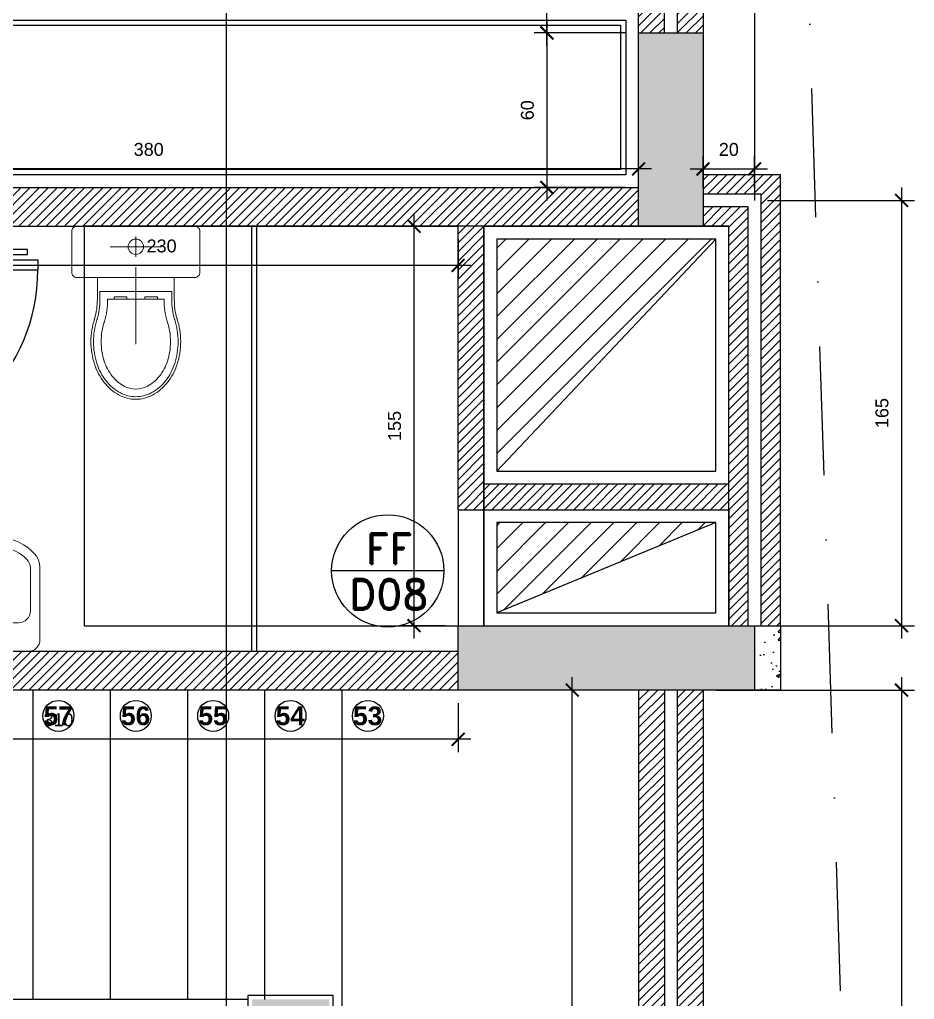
# Model space of a CAD drawing. Header units: centimetres. Extents: x 96271 to 179142, y 9855 to 112216.
# Drawn here: x 140221.5 to 140568.5, y 61750.3 to 62130.5 of the extents above; entities that cross this region are included whole.
import ezdxf
from ezdxf.enums import TextEntityAlignment as Align

# ---------------------------------------------------------------- set-up
doc = ezdxf.new("R2010")
doc.units = ezdxf.units.CM
doc.header["$LTSCALE"] = 100
doc.header["$MEASUREMENT"] = 0
doc.header["$PDSIZE"] = 0.2
doc.linetypes.add('DASHDOT', pattern=[1, 0.5, -0.25, 0, -0.25])
doc.linetypes.add('HIDDEN', pattern=[0.375, 0.25, -0.125])
doc.layers.get('0').update_dxf_attribs({"linetype": 'CONTINUOUS'})
doc.layers.get('DEFPOINTS').update_dxf_attribs({"linetype": 'CONTINUOUS'})
for name, color, linetype in [('1-door', 7, 'CONTINUOUS'), ('A-Dim CMU', 2, 'CONTINUOUS'), ('A-DOOR-ANOT', 111, 'CONTINUOUS'), ('A-Furn-Free', 32, 'CONTINUOUS'), ('A-Patt-CMU', 8, 'CONTINUOUS'), ('A-Patt-Strcr', 8, 'CONTINUOUS'), ('A-PLASTER', 51, 'CONTINUOUS'), ('A-Sanitary fixt', 143, 'CONTINUOUS'), ('A-Setback', 3, 'DASHDOT'), ('A-Shaft', 31, 'CONTINUOUS'), ('A-Slab limit', 53, 'CONTINUOUS'), ('A-STAIRS', 51, 'CONTINUOUS'), ('A-Wall-Full', 5, 'CONTINUOUS'), ('A-Wall-Prht', 2, 'CONTINUOUS'), ('A-Wall-Strctr', 6, 'CONTINUOUS'), ('HANDLES', 2, 'CONTINUOUS'), ('plan-stair steps nbr', 224, 'CONTINUOUS'), ('S-Limit-Formwork', 42, 'CONTINUOUS')]:
    doc.layers.add(name, color=color, linetype=linetype)
doc.layers.add('A-Sect-Iden', color=191, linetype='CONTINUOUS', lineweight=25)
doc.layers.add('sanitaires', color=150, linetype='CONTINUOUS', lineweight=0)
doc.styles.add('ARIAL', font='arialbd.ttf')
doc.styles.add('ROMAND', font='romand.shx', dxfattribs={"height": 10})
doc.styles.get("Standard").update_dxf_attribs({"font": 'arial.ttf'})
doc.dimstyles.new('1-50', dxfattribs={"dimtxt": 11.25, "dimasz": 5, "dimexe": 5, "dimexo": 5, "dimgap": 5, "dimtad": 1, "dimdec": 1, "dimrnd": 0.5, "dimzin": 12, "dimdsep": 46, "dimtxsty": 'Standard', "dimblk": 'ARCHTICK', "dimcen": 0.09, "dimdle": 5, "dimadec": 0, "dimazin": 3, "dimtfac": 1, "dimtdec": 1, "dimtix": 1, "dimtofl": 0, "dimtmove": 1, "dimatfit": 3, "dimfxl": 5, "dimtolj": 1, "dimtzin": 0, "dimarcsym": 0})
pattern_1 = [(225, (149663.1543, 69378.0145), (1.76776695, -1.76776695), [])]

# ---------------------------------------------------------------- blocks, each defined once
blk = doc.blocks.new('SIEGE')
at = {"layer": 'sanitaires'}
for p, q in [((0.08, -0.1), (0.08, 0.1)), ((0.04, 0), (0.12, 0)), ((0.16, 0), (0.46, 0))]:
    blk.add_line(p, q, dxfattribs=at)
for points in [[(0, -0.23), (0, 0.23, -0.414214), (0.02, 0.25), (0.18, 0.25, -0.414214), (0.2, 0.23), (0.2, -0.23, -0.414214), (0.18, -0.25), (0.02, -0.25, -0.414214)], [(0.255, 0.14), (0.2858, 0.14, 0.070503), (0.3623, 0.1508, -0.002744), (0.3646, 0.1516, -0.078075), (0.45, 0.165, -0.078075), (0.5354, 0.1516, -0.087567), (0.603, 0.1159, -0.105488), (0.65, 0.0599, -0.122953), (0.665, 0, -0.122953), (0.65, -0.0599, -0.105488), (0.603, -0.1159, -0.087567), (0.5354, -0.1516, -0.078075), (0.45, -0.165, -0.078075), (0.3646, -0.1516, -0.002744), (0.3623, -0.1508, 0.070503), (0.2858, -0.14), (0.255, -0.14)], [(0.285, 0.11), (0.2858, 0.11, 0.071649), (0.3719, 0.1224, -0.002744), (0.3738, 0.123, -0.078075), (0.45, 0.135, -0.078075), (0.5262, 0.123, -0.087567), (0.5845, 0.0922, -0.105488), (0.6236, 0.0458, -0.122953), (0.635, 0, -0.122953), (0.6236, -0.0458, -0.105488), (0.5845, -0.0922, -0.087567), (0.5262, -0.123, -0.078075), (0.45, -0.135, -0.078075), (0.3738, -0.123, -0.002744), (0.3719, -0.1224, 0.071649), (0.2858, -0.11), (0.285, -0.11)]]:
    blk.add_lwpolyline(points, format="xyb", close=True, dxfattribs=at)
blk.add_lwpolyline([(0.2, 0.15), (0.2858, 0.15, 0.070055), (0.3592, 0.1603, -0.002744), (0.3616, 0.1611, -0.078075), (0.45, 0.175, -0.078075), (0.5384, 0.1611, -0.087567), (0.6091, 0.1237, -0.105488), (0.6589, 0.0646, -0.122953), (0.675, 0, -0.122953), (0.6589, -0.0646, -0.105488), (0.6091, -0.1237, -0.087567), (0.5384, -0.1611, -0.078075), (0.45, -0.175, -0.078075), (0.3616, -0.1611, -0.002744), (0.3592, -0.1603, 0.070055), (0.2858, -0.15), (0.2, -0.15)], format="xyb", dxfattribs=at)
for points in [[(0.285, 0.085), (0.275, 0.085), (0.275, 0.035), (0.285, 0.035)], [(0.285, -0.085), (0.275, -0.085), (0.275, -0.035), (0.285, -0.035)]]:
    blk.add_lwpolyline(points, dxfattribs=at)
blk.add_circle((0.08, 0), 0.03, dxfattribs=at)
blk = doc.blocks.new('A$C16793335')
at = {"layer": 'sanitaires'}
for p, q in [((-22.93, 1.35), (23.44, 1.35)), ((-27.57, -3.29), (-27.57, -31.39)), ((1.98, -20.99), (3.67, -3.74)), ((28.07, -3.29), (28.07, -31.39)), ((-1.48, -20.99), (-3.07, -4.27)), ((-2.55, -9.78), (-19.22, -9.78)), ((19.73, -9.78), (3.08, -9.78)), ((-23.86, -14.41), (-23.86, -31.39)), ((24.36, -14.41), (24.36, -31.39))]:
    blk.add_line(p, q, dxfattribs=at)
for centre, radius in [((-9.02, -3.42), 3.02), ((0.25, -2.33), 0.741), ((9.53, -3.42), 3.02)]:
    blk.add_circle(centre, radius, dxfattribs=at)
for centre, radius, start, end in [((-22.93, -3.29), 4.64, 90, 180), ((0.25, -3.42), 3.43, 354.035, 194.3631), ((23.44, -3.29), 4.64, 0, 90), ((-19.22, -14.41), 4.64, 90, 180), ((19.73, -14.41), 4.64, 0, 90)]:
    blk.add_arc(centre, radius, start, end, dxfattribs=at)
at = {"layer": 'sanitaires', "extrusion": (0, 0, -1)}
blk.add_ellipse((0.25, -31.39), major_axis=(-27.82, 0), ratio=0.489262, start_param=3.141593, end_param=6.283185, dxfattribs=at)
at = {"layer": 'sanitaires'}
blk.add_open_spline([(24.36, -31.39), (24.36, -32.25), (24.02, -33.26), (21.65, -35.79), (19.64, -37.16), (11.04, -40.78), (1.94, -41.89), (-12.47, -40.12), (-18.08, -38.01), (-23.21, -34), (-23.86, -32.51), (-23.86, -31.39)], degree=3, knots=[0, 0, 0, 0, 0.429762, 0.429762, 0.859523, 0.859523, 1.816754, 1.816754, 2.581686, 2.581686, 3.141593, 3.141593, 3.141593, 3.141593], dxfattribs=at)
blk = doc.blocks.new('_ArchTick')
at = {"color": 0, "linetype": 'ByBlock', "const_width": 0.15}
blk.add_lwpolyline([(-0.5, -0.5), (0.5, 0.5)], dxfattribs=at)
blk = doc.blocks.new('*D746')
at = {"layer": 'A-Dim CMU', "color": 0, "lineweight": -2, "transparency": 16777216}
for p, q in [((140426.01, 62120.33), (140426.01, 62185.33)), ((140456.56, 62180.33), (140421.01, 62180.33)), ((140456.56, 62125.33), (140421.01, 62125.33))]:
    blk.add_line(p, q, dxfattribs=at)
at = {"layer": 'DEFPOINTS', "color": 0, "transparency": 16777216}
for p in [(140426.01, 62180.33), (140461.56, 62180.33), (140461.56, 62125.33)]:
    blk.add_point(p, dxfattribs=at)
at = {"layer": 'A-Dim CMU', "color": 0, "lineweight": -2, "transparency": 16777216, "xscale": 5, "yscale": 5, "zscale": 5}
for p, rotation in [((140426.01, 62180.33), 90), ((140426.01, 62125.33), 270)]:
    blk.add_blockref('_ArchTick', p, dxfattribs=dict(at, rotation=rotation))
at = {"layer": 'A-Dim CMU', "color": 0, "transparency": 16777216, "insert": (140418.46, 62152.83), "char_height": 5, "attachment_point": 5, "rotation": 90}
blk.add_mtext('\\A1;55', dxfattribs=at)
blk = doc.blocks.new('*D747')
at = {"layer": 'A-Dim CMU', "color": 0, "lineweight": -2, "transparency": 16777216}
for p, q in [((140426.01, 62130.33), (140426.01, 62060.33)), ((140456.56, 62125.33), (140421.01, 62125.33)), ((140456.56, 62065.33), (140421.01, 62065.33))]:
    blk.add_line(p, q, dxfattribs=at)
at = {"layer": 'DEFPOINTS', "color": 0, "transparency": 16777216}
for p in [(140461.56, 62125.33), (140426.01, 62065.33), (140461.56, 62065.33)]:
    blk.add_point(p, dxfattribs=at)
at = {"layer": 'A-Dim CMU', "color": 0, "lineweight": -2, "transparency": 16777216, "xscale": 5, "yscale": 5, "zscale": 5}
for p, rotation in [((140426.01, 62125.33), 90), ((140426.01, 62065.33), 270)]:
    blk.add_blockref('_ArchTick', p, dxfattribs=dict(at, rotation=rotation))
at = {"layer": 'A-Dim CMU', "color": 0, "transparency": 16777216, "insert": (140418.45, 62095.33), "char_height": 5, "attachment_point": 5, "rotation": 90}
blk.add_mtext('\\A1;60', dxfattribs=at)
blk = doc.blocks.new('*D749')
at = {"layer": 'A-Dim CMU', "color": 0, "lineweight": -2, "transparency": 16777216}
for p, q in [((140081.56, 62070.33), (140081.56, 62077.55)), ((140461.56, 62070.33), (140461.56, 62077.55)), ((140466.56, 62072.55), (140076.56, 62072.55))]:
    blk.add_line(p, q, dxfattribs=at)
at = {"layer": 'DEFPOINTS', "color": 0, "transparency": 16777216}
for p in [(140081.56, 62072.55), (140081.56, 62065.33), (140461.56, 62065.33)]:
    blk.add_point(p, dxfattribs=at)
at = {"layer": 'A-Dim CMU', "color": 0, "lineweight": -2, "transparency": 16777216, "xscale": 5, "yscale": 5, "zscale": 5}
for p, rotation in [((140081.56, 62072.55), 180.0000000001043), ((140461.56, 62072.55), 1.042366193360067e-10)]:
    blk.add_blockref('_ArchTick', p, dxfattribs=dict(at, rotation=rotation))
at = {"layer": 'A-Dim CMU', "color": 0, "transparency": 16777216, "insert": (140271.56, 62080.1), "char_height": 5, "attachment_point": 5}
blk.add_mtext('\\A1;380', dxfattribs=at)
blk = doc.blocks.new('*D754')
at = {"layer": 'A-Dim CMU', "color": 0, "lineweight": -2, "transparency": 16777216}
for p, q in [((140161.56, 62045.33), (140161.56, 62030.09)), ((140391.56, 62045.33), (140391.56, 62030.09)), ((140396.56, 62035.09), (140156.56, 62035.09))]:
    blk.add_line(p, q, dxfattribs=at)
at = {"layer": 'DEFPOINTS', "color": 0, "transparency": 16777216}
for p in [(140161.56, 62050.33), (140391.56, 62050.33), (140161.56, 62035.09)]:
    blk.add_point(p, dxfattribs=at)
at = {"layer": 'A-Dim CMU', "color": 0, "lineweight": -2, "transparency": 16777216, "xscale": 5, "yscale": 5, "zscale": 5, "rotation": 180}
blk.add_blockref('_ArchTick', (140161.56, 62035.09), dxfattribs=at)
at = {"layer": 'A-Dim CMU', "color": 0, "lineweight": -2, "transparency": 16777216, "xscale": 5, "yscale": 5, "zscale": 5}
blk.add_blockref('_ArchTick', (140391.56, 62035.09), dxfattribs=at)
at = {"layer": 'A-Dim CMU', "color": 0, "transparency": 16777216, "insert": (140276.56, 62042.64), "char_height": 5, "attachment_point": 5}
blk.add_mtext('\\A1;230', dxfattribs=at)
blk = doc.blocks.new('*D759')
at = {"layer": 'A-Dim CMU', "color": 0, "lineweight": -2, "transparency": 16777216}
for p, q in [((140374.48, 61890.33), (140374.48, 62055.33)), ((140386.56, 62050.33), (140369.48, 62050.33)), ((140386.56, 61895.33), (140369.48, 61895.33))]:
    blk.add_line(p, q, dxfattribs=at)
at = {"layer": 'DEFPOINTS', "color": 0, "transparency": 16777216}
for p in [(140374.48, 62050.33), (140391.56, 62050.33), (140391.56, 61895.33)]:
    blk.add_point(p, dxfattribs=at)
at = {"layer": 'A-Dim CMU', "color": 0, "lineweight": -2, "transparency": 16777216, "xscale": 5, "yscale": 5, "zscale": 5}
for p, rotation in [((140374.48, 62050.33), 90), ((140374.48, 61895.33), 270)]:
    blk.add_blockref('_ArchTick', p, dxfattribs=dict(at, rotation=rotation))
at = {"layer": 'A-Dim CMU', "color": 0, "transparency": 16777216, "insert": (140366.93, 61972.83), "char_height": 5, "attachment_point": 5, "rotation": 90}
blk.add_mtext('\\A1;155', dxfattribs=at)
blk = doc.blocks.new('*D760')
at = {"layer": 'A-Dim CMU', "color": 0, "lineweight": -2, "transparency": 16777216}
for p, q in [((140486.56, 62065.33), (140486.56, 62077.55)), ((140506.56, 62065.33), (140506.56, 62077.55)), ((140481.56, 62072.55), (140511.56, 62072.55))]:
    blk.add_line(p, q, dxfattribs=at)
at = {"layer": 'DEFPOINTS', "color": 0, "transparency": 16777216}
for p in [(140506.56, 62072.55), (140486.56, 62060.33), (140506.56, 62060.33)]:
    blk.add_point(p, dxfattribs=at)
at = {"layer": 'A-Dim CMU', "color": 0, "lineweight": -2, "transparency": 16777216, "xscale": 5, "yscale": 5, "zscale": 5, "rotation": 180}
blk.add_blockref('_ArchTick', (140486.56, 62072.55), dxfattribs=at)
at = {"layer": 'A-Dim CMU', "color": 0, "lineweight": -2, "transparency": 16777216, "xscale": 5, "yscale": 5, "zscale": 5}
blk.add_blockref('_ArchTick', (140506.56, 62072.55), dxfattribs=at)
at = {"layer": 'A-Dim CMU', "color": 0, "transparency": 16777216, "insert": (140496.56, 62080.1), "char_height": 5, "attachment_point": 5}
blk.add_mtext('\\A1;20', dxfattribs=at)
blk = doc.blocks.new('*D761')
at = {"layer": 'A-Dim CMU', "color": 0, "lineweight": -2, "transparency": 16777216}
for p, q in [((140563.54, 62065.33), (140563.54, 61890.33)), ((140511.56, 62060.33), (140568.54, 62060.33)), ((140511.56, 61895.33), (140568.54, 61895.33))]:
    blk.add_line(p, q, dxfattribs=at)
at = {"layer": 'DEFPOINTS', "color": 0, "transparency": 16777216}
for p in [(140506.56, 62060.33), (140506.56, 61895.33), (140563.54, 61895.33)]:
    blk.add_point(p, dxfattribs=at)
at = {"layer": 'A-Dim CMU', "color": 0, "lineweight": -2, "transparency": 16777216, "xscale": 5, "yscale": 5, "zscale": 5}
for p, rotation in [((140563.54, 62060.33), 90), ((140563.54, 61895.33), 270)]:
    blk.add_blockref('_ArchTick', p, dxfattribs=dict(at, rotation=rotation))
at = {"layer": 'A-Dim CMU', "color": 0, "transparency": 16777216, "insert": (140555.99, 61977.83), "char_height": 5, "attachment_point": 5, "rotation": 90}
blk.add_mtext('\\A1;165', dxfattribs=at)
blk = doc.blocks.new('*D762')
at = {"layer": 'A-Dim CMU', "color": 0, "lineweight": -2, "transparency": 16777216}
for p, q in [((140563.54, 61875.33), (140563.54, 61420.33)), ((140491.56, 61870.33), (140568.54, 61870.33)), ((140491.56, 61425.33), (140568.54, 61425.33))]:
    blk.add_line(p, q, dxfattribs=at)
at = {"layer": 'DEFPOINTS', "color": 0, "transparency": 16777216}
for p in [(140486.56, 61870.33), (140486.56, 61425.33), (140563.54, 61425.33)]:
    blk.add_point(p, dxfattribs=at)
at = {"layer": 'A-Dim CMU', "color": 0, "lineweight": -2, "transparency": 16777216, "xscale": 5, "yscale": 5, "zscale": 5}
for p, rotation in [((140563.54, 61870.33), 90), ((140563.54, 61425.33), 270)]:
    blk.add_blockref('_ArchTick', p, dxfattribs=dict(at, rotation=rotation))
at = {"layer": 'A-Dim CMU', "color": 0, "transparency": 16777216, "insert": (140556, 61647.83), "char_height": 5, "attachment_point": 5, "rotation": 90}
blk.add_mtext('\\A1;445', dxfattribs=at)
blk = doc.blocks.new('*D765')
at = {"layer": 'A-Dim CMU', "color": 0, "lineweight": -2, "transparency": 16777216}
for p, q in [((140435.81, 61445.33), (140435.81, 61875.33)), ((140456.56, 61870.33), (140430.81, 61870.33)), ((140456.56, 61450.33), (140430.81, 61450.33))]:
    blk.add_line(p, q, dxfattribs=at)
at = {"layer": 'DEFPOINTS', "color": 0, "transparency": 16777216}
for p in [(140435.81, 61870.33), (140461.56, 61870.33), (140461.56, 61450.33)]:
    blk.add_point(p, dxfattribs=at)
at = {"layer": 'A-Dim CMU', "color": 0, "lineweight": -2, "transparency": 16777216, "xscale": 5, "yscale": 5, "zscale": 5}
for p, rotation in [((140435.81, 61870.33), 90), ((140435.81, 61450.33), 270)]:
    blk.add_blockref('_ArchTick', p, dxfattribs=dict(at, rotation=rotation))
at = {"layer": 'A-Dim CMU', "color": 0, "transparency": 16777216, "insert": (140428.26, 61660.33), "char_height": 5, "attachment_point": 5, "rotation": 90}
blk.add_mtext('\\A1;420', dxfattribs=at)
blk = doc.blocks.new('*D808')
at = {"layer": 'A-Dim CMU', "color": 0, "lineweight": -2, "transparency": 16777216}
for p, q in [((140081.56, 61865.33), (140081.56, 61846.26)), ((140391.56, 61865.33), (140391.56, 61846.26)), ((140396.56, 61851.26), (140076.56, 61851.26))]:
    blk.add_line(p, q, dxfattribs=at)
at = {"layer": 'DEFPOINTS', "color": 0, "transparency": 16777216}
for p in [(140081.56, 61870.33), (140391.56, 61870.33), (140081.56, 61851.26)]:
    blk.add_point(p, dxfattribs=at)
at = {"layer": 'A-Dim CMU', "color": 0, "lineweight": -2, "transparency": 16777216, "xscale": 5, "yscale": 5, "zscale": 5, "rotation": 180}
blk.add_blockref('_ArchTick', (140081.56, 61851.26), dxfattribs=at)
at = {"layer": 'A-Dim CMU', "color": 0, "lineweight": -2, "transparency": 16777216, "xscale": 5, "yscale": 5, "zscale": 5}
blk.add_blockref('_ArchTick', (140391.56, 61851.26), dxfattribs=at)
at = {"layer": 'A-Dim CMU', "color": 0, "transparency": 16777216, "insert": (140236.56, 61858.81), "char_height": 5, "attachment_point": 5}
blk.add_mtext('\\A1;310', dxfattribs=at)
blk = doc.blocks.new('DOOR NO')
blk.add_line((1261.3, 534), (661.3, 534))
blk.add_circle((961.3, 534), 300)
at = {"style": 'ROMAND'}
for tag, p in [('LEVEL', (968.9, 572.3)), ('DOOR', (966, 327.2))]:
    blk.add_attdef(tag, text='', height=162, dxfattribs=at).set_placement(p, align=Align.CENTER)
blk = doc.blocks.new('Dl70-12')
at = {"color": 1}
for p, q in [((0.3, 8.1), (0.7, 8.1)), ((0.3, 1.1), (0.3, 8.1)), ((0.7, 8.1), (0.7, 1.1)), ((0, -0.1), (0, 1.1)), ((0, 1.1), (0.3, 1.1)), ((0.3, 1.1), (0.3, 0.7)), ((0.7, 1.1), (0.3, 1.1)), ((7.7, 1.1), (7.7, 0.7)), ((8, 1.1), (7.7, 1.1)), ((8, -0.1), (8, 1.1)), ((0.3, 0.7), (0.5, 0.7)), ((0.5, 0.7), (0.5, -0.1)), ((7.5, 0.7), (7.5, -0.1)), ((7.7, 0.7), (7.5, 0.7)), ((0.5, -0.1), (0, -0.1)), ((7.5, -0.1), (8, -0.1))]:
    blk.add_line(p, q, dxfattribs=at)
at = {"color": 7}
blk.add_arc((0.7, 1.1), 7, 0, 90, dxfattribs=at)
at = {"layer": 'HANDLES'}
blk.add_lwpolyline([(0.1, 7.7), (-0.1, 7.7), (-0.1, 6.5), (0.1, 6.5), (0.1, 7.7)], dxfattribs=at)

msp = doc.modelspace()

# ---------------------------------------------------------------- hatches: boundary and pattern name
at = {"layer": 'A-Patt-CMU'}
h = msp.add_hatch(dxfattribs=at)
h.set_pattern_fill('ANSI31', color=256, scale=20, angle=180)
h.set_pattern_definition(pattern_1)
h.paths.add_polyline_path([(139761.559, 61580.329), (139736.559, 61580.329), (139736.559, 61405.329), (139761.559, 61405.329), (139761.559, 61435.329), (139961.559, 61435.329), (139961.559, 61445.329), (139751.559, 61445.329), (139751.559, 61415.329), (139746.559, 61415.329), (139746.559, 61570.329), (139751.559, 61570.329), (139751.559, 61450.329), (139961.559, 61450.329), (139961.559, 61460.329), (139761.559, 61460.329)])
h.paths.add_polyline_path([(139986.559, 62050.329), (139976.559, 62050.329), (139976.559, 61895.329), (139986.559, 61895.329)])
h.paths.add_polyline_path([(139971.559, 62050.329), (139961.559, 62050.329), (139961.559, 61895.329), (139971.559, 61895.329)])
h.paths.add_polyline_path([(139991.559, 61870.329), (139991.559, 61880.329), (139986.559, 61880.329), (139986.559, 61870.329)])
h.paths.add_polyline_path([(140081.559, 61885.329), (140081.559, 61870.329), (140391.559, 61870.329), (140391.559, 61885.329), (140161.559, 61885.329), (140161.559, 61960.329), (140146.559, 61960.329), (140146.559, 61885.329)])
h.paths.add_polyline_path([(139971.559, 62125.329), (139971.559, 62180.329), (139961.559, 62180.329), (139961.559, 62125.329)])
h.paths.add_polyline_path([(139976.559, 62180.329), (139976.559, 62125.329), (139986.559, 62125.329), (139986.559, 62180.329)])
h.paths.add_polyline_path([(140476.559, 62180.329), (140476.559, 62125.329), (140486.559, 62125.329), (140486.559, 62180.329)])
h.paths.add_polyline_path([(140471.559, 62125.329), (140471.559, 62180.329), (140461.559, 62180.329), (140461.559, 62125.329)])
h.paths.add_polyline_path([(140221.559, 61440.329), (140471.559, 61440.329), (140471.559, 61870.329), (140461.559, 61870.329), (140461.559, 61450.329), (140221.559, 61450.329)], flags=17)
h.paths.add_polyline_path([(140476.559, 61435.329), (140221.559, 61435.329), (140221.559, 61285.329), (140161.559, 61285.329), (140161.559, 61275.329), (140231.559, 61275.329), (140231.559, 61425.329), (140486.559, 61425.329), (140486.559, 61870.329), (140476.559, 61870.329)])
h.paths.add_polyline_path([(140504.059, 62057.829), (140486.559, 62057.829), (140486.559, 62050.329), (140496.559, 62050.329), (140496.559, 61950.329), (140401.559, 61950.329), (140401.559, 62050.329), (140461.559, 62050.329), (140461.559, 62065.329), (140081.559, 62065.329), (140081.559, 62050.329), (140146.559, 62050.329), (140146.559, 62040.329), (140161.559, 62040.329), (140161.559, 62050.329), (140391.559, 62050.329), (140391.559, 61940.329), (140496.559, 61940.329), (140496.559, 61895.329), (140504.059, 61895.329)])
h.paths.add_polyline_path([(139751.559, 62050.329), (139751.559, 61850.329), (139761.559, 61850.329), (139761.559, 62050.329)])
h.paths.add_polyline_path([(139746.559, 61850.329), (139746.559, 62050.329), (139736.559, 62050.329), (139736.559, 61850.329)])
h.paths.add_polyline_path([(138884.059, 61750.329), (138884.059, 61852.829), (139436.559, 61852.829), (139436.559, 61860.329), (138876.559, 61860.329), (138876.559, 61750.329)])
h.paths.add_polyline_path([(138889.059, 61847.829), (138889.059, 61750.329), (138896.559, 61750.329), (138896.559, 61840.329), (138936.559, 61840.329), (139421.559, 61840.329), (139436.559, 61840.329), (139436.559, 61847.829)], flags=17)
h.paths.add_polyline_path([(139676.559, 61190.329), (139736.559, 61190.329), (139736.559, 61200.329), (139676.559, 61200.329)])
h.paths.add_polyline_path([(139736.559, 61185.329), (139676.559, 61185.329), (139676.559, 61175.329), (139736.559, 61175.329)])
h.paths.add_polyline_path([(139476.559, 61185.329), (139246.559, 61185.329), (139246.559, 61175.329), (139476.559, 61175.329)])
h.paths.add_polyline_path([(139246.559, 61190.329), (139476.559, 61190.329), (139476.559, 61200.329), (139426.559, 61200.329), (139426.559, 61265.329), (139411.559, 61265.329), (139411.559, 61200.329), (139246.559, 61200.329)])
h.paths.add_polyline_path([(139086.559, 61185.329), (138936.559, 61185.329), (138936.559, 61175.329), (139086.559, 61175.329)])
h.paths.add_polyline_path([(138936.559, 61190.329), (139086.559, 61190.329), (139086.559, 61200.329), (138936.559, 61200.329)])
h.paths.add_polyline_path([(139439.059, 62282.829), (139439.059, 62235.329), (139446.559, 62235.329), (139446.559, 62275.329), (139486.559, 62275.329), (139486.559, 62235.329), (139494.059, 62235.329), (139494.059, 62282.829)], flags=17)
h.paths.add_polyline_path([(139434.059, 62235.329), (139434.059, 62287.829), (139499.059, 62287.829), (139499.059, 62235.329), (139506.559, 62235.329), (139506.559, 62295.329), (139426.559, 62295.329), (139426.559, 62235.329)])
h.paths.add_polyline_path([(139164.059, 62282.829), (139164.059, 62235.329), (139171.559, 62235.329), (139171.559, 62275.329), (139211.559, 62275.329), (139211.559, 62235.329), (139219.059, 62235.329), (139219.059, 62282.829)], flags=17)
h.paths.add_polyline_path([(139159.059, 62235.329), (139159.059, 62287.829), (139224.059, 62287.829), (139224.059, 62235.329), (139231.559, 62235.329), (139231.559, 62295.329), (139151.559, 62295.329), (139151.559, 62235.329)])
h.paths.add_polyline_path([(138949.059, 62287.829), (138949.059, 62235.329), (138956.559, 62235.329), (138956.559, 62295.329), (138876.559, 62295.329), (138876.559, 62180.329), (138884.059, 62180.329), (138884.059, 62287.829)])
h.paths.add_polyline_path([(138944.059, 62235.329), (138944.059, 62282.829), (138889.059, 62282.829), (138889.059, 62180.329), (138896.559, 62180.329), (138896.559, 62275.329), (138936.559, 62275.329), (138936.559, 62235.329)], flags=17)
h.paths.add_polyline_path([(139751.559, 62285.329), (139751.559, 62200.329), (139761.559, 62200.329), (139761.559, 62295.329), (139681.559, 62295.329), (139681.559, 62235.329), (139691.559, 62235.329), (139691.559, 62285.329)])
h.paths.add_polyline_path([(139746.559, 62200.329), (139746.559, 62280.329), (139696.559, 62280.329), (139696.559, 62235.329), (139706.559, 62235.329), (139706.559, 62270.329), (139736.559, 62270.329), (139736.559, 62200.329)], flags=17)
h.paths.add_polyline_path([(139136.559, 61200.329), (139136.559, 61190.329), (139196.559, 61190.329), (139196.559, 61200.329)])
h.paths.add_polyline_path([(139136.559, 61185.329), (139136.559, 61175.329), (139196.559, 61175.329), (139196.559, 61185.329)])
h.paths.add_polyline_path([(138884.059, 61570.329), (138884.059, 61670.329), (138876.559, 61670.329), (138876.559, 61570.329)])
h.paths.add_polyline_path([(138896.559, 61570.329), (138896.559, 61670.329), (138889.059, 61670.329), (138889.059, 61570.329)])
h.paths.add_polyline_path([(139046.559, 61440.329), (139031.559, 61440.329), (139031.559, 61355.329), (139159.059, 61355.329), (139159.059, 61200.329), (139174.059, 61200.329), (139174.059, 61355.329), (139411.559, 61355.329), (139411.559, 61345.329), (139426.559, 61345.329), (139426.559, 61370.329), (139341.559, 61370.329), (139341.559, 61735.329), (139736.559, 61735.329), (139736.559, 61750.329), (139326.559, 61750.329), (139326.559, 61370.329), (139046.559, 61370.329)])
h = msp.add_hatch(dxfattribs=at)
h.set_pattern_fill('ANSI31', color=256, scale=20, angle=180)
h.set_pattern_definition(pattern_1)
h.paths.add_polyline_path([(140516.559, 62070.329), (140506.559, 62070.329), (140506.559, 62062.829), (140509.059, 62062.829), (140509.059, 61895.329), (140516.559, 61895.329)])
h.paths.add_polyline_path([(140506.559, 62070.329), (140486.559, 62070.329), (140486.559, 62062.829), (140506.559, 62062.829)])
at = {"layer": 'A-Patt-Strcr'}
h = msp.add_hatch(dxfattribs=at)
h.set_pattern_fill('AR-CONC', color=256, scale=2)
h.set_pattern_definition([(50, (149598.393, 77124.047), (14.345204, -1.255043), [1.5, -16.5]), (355, (149598.393, 77124.047), (-2.775027, 15.043843), [1.2, -13.2]), (100.451444, (149599.589, 77123.942), (11.570177, 13.7888), [1.274804, -14.022842]), (46.1842, (149598.393, 77128.047), (21.344827, -3.310386), [2.25, -24.75]), (96.63564, (149600.172, 77127.77), (18.69324, 19.482372), [1.912207, -21.034275]), (351.18416, (149598.393, 77128.047), (18.69324, 19.482372), [1.8, -19.8]), (21, (149600.393, 77127.047), (11.938141, -8.052378), [1.5, -16.5]), (326, (149600.393, 77127.047), (4.866307, 14.503001), [1.2, -13.2]), (71.451445, (149601.388, 77126.376), (16.804448, 6.450623), [1.274804, -14.022842]), (37.5, (149598.393, 77124.047), (0.2431971, 6.6578771), [0, -13.04, 0, -13.4, 0, -13.25]), (7.5, (149598.393, 77124.047), (5.2613907, 7.8882342), [0, -7.64, 0, -12.74, 0, -5.05]), (327.5, (149593.933, 77124.047), (10.6764487, -0.4510974), [0, -5, 0, -15.6, 0, -20.7]), (317.5, (149591.933, 77124.047), (11.6637234, 2.0020996), [0, -6.5, 0, -10.36, 0, -14.7])])
h.paths.add_polyline_path([(140486.559, 62390.329), (140461.559, 62390.329), (140461.559, 62350.329), (140486.559, 62350.329)])
h.paths.add_polyline_path([(139986.559, 62390.329), (139961.559, 62390.329), (139961.559, 62350.329), (139986.559, 62350.329)])
h.paths.add_polyline_path([(139986.559, 62125.329), (139961.559, 62125.329), (139961.559, 62050.329), (139986.559, 62050.329)])
h.paths.add_polyline_path([(140486.559, 62125.329), (140461.559, 62125.329), (140461.559, 62050.329), (140486.559, 62050.329)])
h.paths.add_polyline_path([(140506.559, 61895.329), (140391.559, 61895.329), (140391.559, 61870.329), (140506.559, 61870.329)])
h.paths.add_polyline_path([(139986.559, 61895.329), (139961.559, 61895.329), (139961.559, 61670.329), (139986.559, 61670.329)])
h.paths.add_polyline_path([(139761.559, 62200.329), (139736.559, 62200.329), (139736.559, 62050.329), (139761.559, 62050.329)])
h.paths.add_polyline_path([(138936.559, 62180.329), (138876.559, 62180.329), (138876.559, 62100.329), (138936.559, 62100.329)])
h.paths.add_polyline_path([(138936.559, 61750.329), (138876.559, 61750.329), (138876.559, 61670.329), (138936.559, 61670.329)])
h.paths.add_polyline_path([(140136.559, 61300.329), (139986.559, 61300.329), (139986.559, 61275.329), (140136.559, 61275.329)])
h.paths.add_polyline_path([(140341.559, 61600.329), (140311.559, 61600.329), (140311.559, 61570.329), (140341.559, 61570.329)])
h.paths.add_polyline_path([(140341.559, 61750.329), (140311.559, 61750.329), (140311.559, 61720.329), (140341.559, 61720.329)])
h.paths.add_polyline_path([(139761.559, 61315.329), (139736.559, 61315.329), (139736.559, 61175.329), (139761.559, 61175.329), (139761.559, 61214.093)])
h.paths.add_polyline_path([(138936.559, 61270.329), (138876.559, 61270.329), (138876.559, 61175.329), (138936.559, 61175.329)])
h.paths.add_polyline_path([(139761.559, 61760.329), (139736.559, 61760.329), (139736.559, 61670.329), (139761.559, 61670.329)])
h.paths.add_polyline_path([(139986.559, 61430.329), (139976.559, 61430.329), (139976.559, 61460.329), (139961.559, 61460.329), (139961.559, 61275.329), (139986.559, 61275.329)])
h.paths.add_polyline_path([(140146.559, 61460.329), (140146.559, 61430.329), (140136.559, 61430.329), (140136.559, 61275.329), (140161.559, 61275.329), (140161.559, 61460.329)])
h = msp.add_hatch(dxfattribs=at)
h.set_pattern_fill('AR-CONC', color=256, scale=2)
h.set_pattern_definition([(50, (149663.154, 69378.014), (14.345204, -1.255043), [1.5, -16.5]), (355, (149663.154, 69378.014), (-2.775027, 15.043843), [1.2, -13.2]), (100.45144, (149664.35, 69377.91), (11.570177, 13.7888), [1.274804, -14.022842]), (46.1842, (149663.154, 69382.014), (21.344827, -3.310386), [2.25, -24.75]), (96.63564, (149664.933, 69381.739), (18.69324, 19.482372), [1.912207, -21.034275]), (351.18416, (149663.154, 69382.014), (18.69324, 19.48237), [1.8, -19.8]), (21, (149665.154, 69381.014), (11.938141, -8.052378), [1.5, -16.5]), (326, (149665.154, 69381.014), (4.866307, 14.503), [1.2, -13.2]), (71.45144, (149666.149, 69380.343), (16.804448, 6.450623), [1.274804, -14.022842]), (37.5, (149663.154, 69378.0145), (0.243197, 6.657877), [0, -13.04, 0, -13.4, 0, -13.25]), (7.5, (149663.154, 69378.0145), (5.2613907, 7.8882342), [0, -7.64, 0, -12.74, 0, -5.05]), (327.5, (149658.694, 69378.0145), (10.6764487, -0.4510974), [0, -5, 0, -15.6, 0, -20.7]), (317.5, (149656.694, 69378.0145), (11.6637234, 2.0021), [0, -6.5, 0, -10.36, 0, -14.7])])
h.paths.add_polyline_path([(140516.559, 61895.329), (140506.559, 61895.329), (140506.559, 61870.329), (140516.559, 61870.329)])
at = {"layer": 'A-Shaft'}
h = msp.add_hatch(dxfattribs=at)
h.set_pattern_fill('ANSI31', color=256, scale=50)
h.set_pattern_definition([(45, (8537.719, -17784.0245), (-4.41941738, 4.41941738), [])])
h.paths.add_polyline_path([(140406.559, 61955.329), (140491.559, 62045.329), (140406.559, 62045.329)])
h = msp.add_hatch(dxfattribs=at)
h.set_pattern_fill('ANSI31', color=256, scale=50)
h.set_pattern_definition([(45, (8517.719, -17894.0245), (-4.41941738, 4.41941738), [])])
h.paths.add_polyline_path([(140406.559, 61900.329), (140491.559, 61935.329), (140406.559, 61935.329)])

# ---------------------------------------------------------------- linework, layer by layer
at = {"layer": 'A-Furn-Free'}
for points in [[(140186.559, 62130.329), (140456.559, 62130.329), (140456.559, 62070.329), (140186.559, 62070.329)], [(140188.559, 62128.329), (140454.559, 62128.329), (140454.559, 62072.329), (140188.559, 62072.329)]]:
    msp.add_lwpolyline(points, close=True, dxfattribs=at)
at = {"layer": 'A-PLASTER'}
msp.add_lwpolyline([(140343.059, 61751.829), (140310.059, 61751.829), (140310.059, 61718.829), (140343.059, 61718.829)], close=True, dxfattribs=at)
at = {"layer": 'A-Sanitary fixt'}
for p, q in [((140311.559, 61885.329), (140311.559, 62050.329)), ((140313.559, 61885.329), (140313.559, 62050.329))]:
    msp.add_line(p, q, dxfattribs=at)
at = {"layer": 'A-Sect-Iden'}
msp.add_line((140301.559, 63927.158), (140301.559, 60188.999), dxfattribs=at)
at = {"layer": 'A-Setback'}
msp.add_lwpolyline([(140559.009, 61153.336), (140410.95, 65800.674), (139618.405, 66606.045), (139624.608, 66644.996), (138745.22, 66680.475), (137970.463, 66711.734), (137582.107, 66353.135), (137469.619, 60671.512), (137649.878, 60654.841), (139847.419, 61155.283)], close=True, dxfattribs=at)
at = {"layer": 'A-Shaft'}
for p, q in [((140491.559, 62045.329), (140406.559, 61955.329)), ((140491.559, 61935.329), (140406.559, 61900.329))]:
    msp.add_line(p, q, dxfattribs=at)
for points in [[(140491.559, 62045.329), (140406.559, 62045.329), (140406.559, 61955.329), (140491.559, 61955.329)], [(140491.559, 61935.329), (140406.559, 61935.329), (140406.559, 61900.329), (140491.559, 61900.329)]]:
    msp.add_lwpolyline(points, close=True, dxfattribs=at)
at = {"layer": 'A-Slab limit'}
msp.add_lwpolyline([(140496.559, 62050.329), (140401.559, 62050.329), (140401.559, 61895.329), (140496.559, 61895.329)], close=True, dxfattribs=at)
at = {"layer": 'A-STAIRS', "linetype": 'HIDDEN', "ltscale": 50}
for p, q in [((140316.559, 61750.329), (140316.559, 61870.329)), ((140346.559, 61745.329), (140346.559, 61870.329))]:
    msp.add_line(p, q, dxfattribs=at)
for points in [[(140226.559, 61870.329), (140226.559, 61750.329)], [(140256.559, 61870.329), (140256.559, 61750.329)], [(140286.559, 61870.329), (140286.559, 61750.329)]]:
    msp.add_lwpolyline(points, dxfattribs=at)
at = {"layer": 'A-Wall-Full'}
for p, q in [((140081.559, 62065.329), (140461.559, 62065.329)), ((140161.559, 62050.329), (140391.559, 62050.329)), ((140391.559, 61940.329), (140391.559, 62050.329)), ((140401.559, 62050.329), (140496.559, 62050.329)), ((140401.559, 61950.329), (140401.559, 62050.329)), ((140496.559, 61950.329), (140496.559, 62050.329)), ((140401.559, 61950.329), (140496.559, 61950.329)), ((140391.559, 61940.329), (140496.559, 61940.329))]:
    msp.add_line(p, q, dxfattribs=at)
for points in [[(140461.559, 62125.329), (140461.559, 62180.329), (140486.559, 62180.329), (140486.559, 62125.329)], [(140471.559, 62125.329), (140471.559, 62180.329), (140476.559, 62180.329), (140476.559, 62125.329)], [(140516.559, 61895.329), (140516.559, 62070.329), (140486.559, 62070.329)], [(140509.059, 61895.329), (140509.059, 62062.829), (140486.559, 62062.829)], [(140504.059, 61895.329), (140504.059, 62057.829), (140486.559, 62057.829)], [(140496.559, 61940.329), (140496.559, 61895.329)], [(140391.559, 61885.329), (140161.559, 61885.329)], [(140461.559, 61870.329), (140081.559, 61870.329)], [(140461.559, 61870.329), (140461.559, 61450.329), (140221.559, 61450.329), (140221.559, 61285.329), (140161.559, 61285.329)], [(140471.559, 61870.329), (140471.559, 61440.329), (140221.559, 61440.329)], [(140486.559, 61870.329), (140486.559, 61425.329), (140221.559, 61425.329)], [(140476.559, 61870.329), (140476.559, 61435.329), (140221.559, 61435.329)]]:
    msp.add_lwpolyline(points, dxfattribs=at)
at = {"layer": 'A-Wall-Prht'}
for p, q in [((140506.559, 62563.329), (140506.559, 62060.329)), ((140391.559, 61940.329), (140391.559, 61895.329)), ((140401.559, 61940.329), (140401.559, 61895.329)), ((140310.059, 61750.329), (140191.559, 61750.329))]:
    msp.add_line(p, q, dxfattribs=at)
at = {"layer": 'A-Wall-Strctr'}
for points in [[(140461.559, 62125.329), (140486.559, 62125.329), (140486.559, 62050.329), (140461.559, 62050.329)], [(140506.559, 61870.329), (140391.559, 61870.329), (140391.559, 61895.329), (140506.559, 61895.329)]]:
    msp.add_lwpolyline(points, close=True, dxfattribs=at)
msp.add_lwpolyline([(140506.559, 61895.329), (140516.559, 61895.329), (140516.559, 61870.329), (140506.559, 61870.329)], dxfattribs=at)
at = {"layer": 'plan-stair steps nbr'}
for centre in [(140236.559, 61860.329), (140266.559, 61860.329), (140296.559, 61860.329), (140326.559, 61860.329), (140356.559, 61860.329)]:
    msp.add_circle(centre, 6.006, dxfattribs=at)
at = {"layer": 'S-Limit-Formwork'}
msp.add_lwpolyline([(140401.559, 62050.329), (140246.559, 62050.329), (140246.559, 61895.329), (140401.559, 61895.329)], close=True, dxfattribs=at)

# ---------------------------------------------------------------- block references
at = {"layer": '1-door', "xscale": 10, "yscale": 10, "zscale": 10, "rotation": 270.0000000000002}
msp.add_blockref('Dl70-12', (140147.559, 62040.329), dxfattribs=at)
at = {"layer": 'A-DOOR-ANOT', "xscale": 0.07259999999973843, "yscale": 0.07259999999973843, "zscale": 0.07259999999973843}
msp.add_blockref('DOOR NO', (140294.49, 61877.835), dxfattribs=at).add_auto_attribs({'LEVEL': 'FF', 'DOOR': 'D08'})
at = {"layer": 'A-Sanitary fixt', "xscale": -1, "rotation": 180}
msp.add_blockref('A$C16793335', (140201.308, 61886.68), dxfattribs=at)
at = {"layer": 'sanitaires', "xscale": 99.48219519853644, "yscale": 99.48219519853644, "zscale": 99.48219519853644, "rotation": 270.0000000000058}
msp.add_blockref('SIEGE', (140266.559, 62050.329), dxfattribs=at)

# ---------------------------------------------------------------- texts
at = {"layer": 'plan-stair steps nbr', "char_height": 7.28, "attachment_point": 1, "style": 'ARIAL'}
for s, insert in [('57', (140230.83, 61863.998)), ('56', (140260.83, 61863.998)), ('55', (140290.83, 61863.998)), ('54', (140320.83, 61863.998)), ('53', (140350.83, 61863.998))]:
    msp.add_mtext_dynamic_manual_height_columns(s, width=7.28, gutter_width=0.35, heights=[0], dxfattribs=dict(at, insert=insert))

# ---------------------------------------------------------------- dimensions: what is measured, and where the dimension line sits
at = {"layer": 'A-Dim CMU'}
for p1, p2, distance, picture, middle in [((140461.559, 62125.329), (140461.559, 62180.329), 35.552, '*D746', (140418.465, 62152.829)), ((140461.559, 62125.329), (140461.559, 62065.329), -35.552, '*D747', (140418.455, 62095.329)), ((140461.559, 62065.329), (140081.559, 62065.329), -7.217, '*D749', (140271.559, 62080.101)), ((140486.559, 62060.329), (140506.559, 62060.329), 12.217, '*D760', (140496.559, 62080.099)), ((140506.559, 62060.329), (140506.559, 61895.329), 56.985, '*D761', (140555.991, 61977.829)), ((140391.559, 61895.329), (140391.559, 62050.329), 17.081, '*D759', (140366.925, 61972.829)), ((140391.559, 62050.329), (140161.559, 62050.329), 15.244, '*D754', (140276.559, 62042.64)), ((140461.559, 61450.329), (140461.559, 61870.329), 25.75, '*D765', (140428.257, 61660.329)), ((140486.559, 61870.329), (140486.559, 61425.329), 76.985, '*D762', (140556.002, 61647.829)), ((140391.559, 61870.329), (140081.559, 61870.329), 19.069, '*D808', (140236.559, 61858.815))]:
    dim = msp.add_aligned_dim(p1=p1, p2=p2, distance=distance, dimstyle='1-50', override={"dimtxt": 5}, dxfattribs=at)
    dim.commit()
    dim.dimension.update_dxf_attribs({"geometry": picture, "text_midpoint": middle})

doc.saveas('drawing.dxf')
